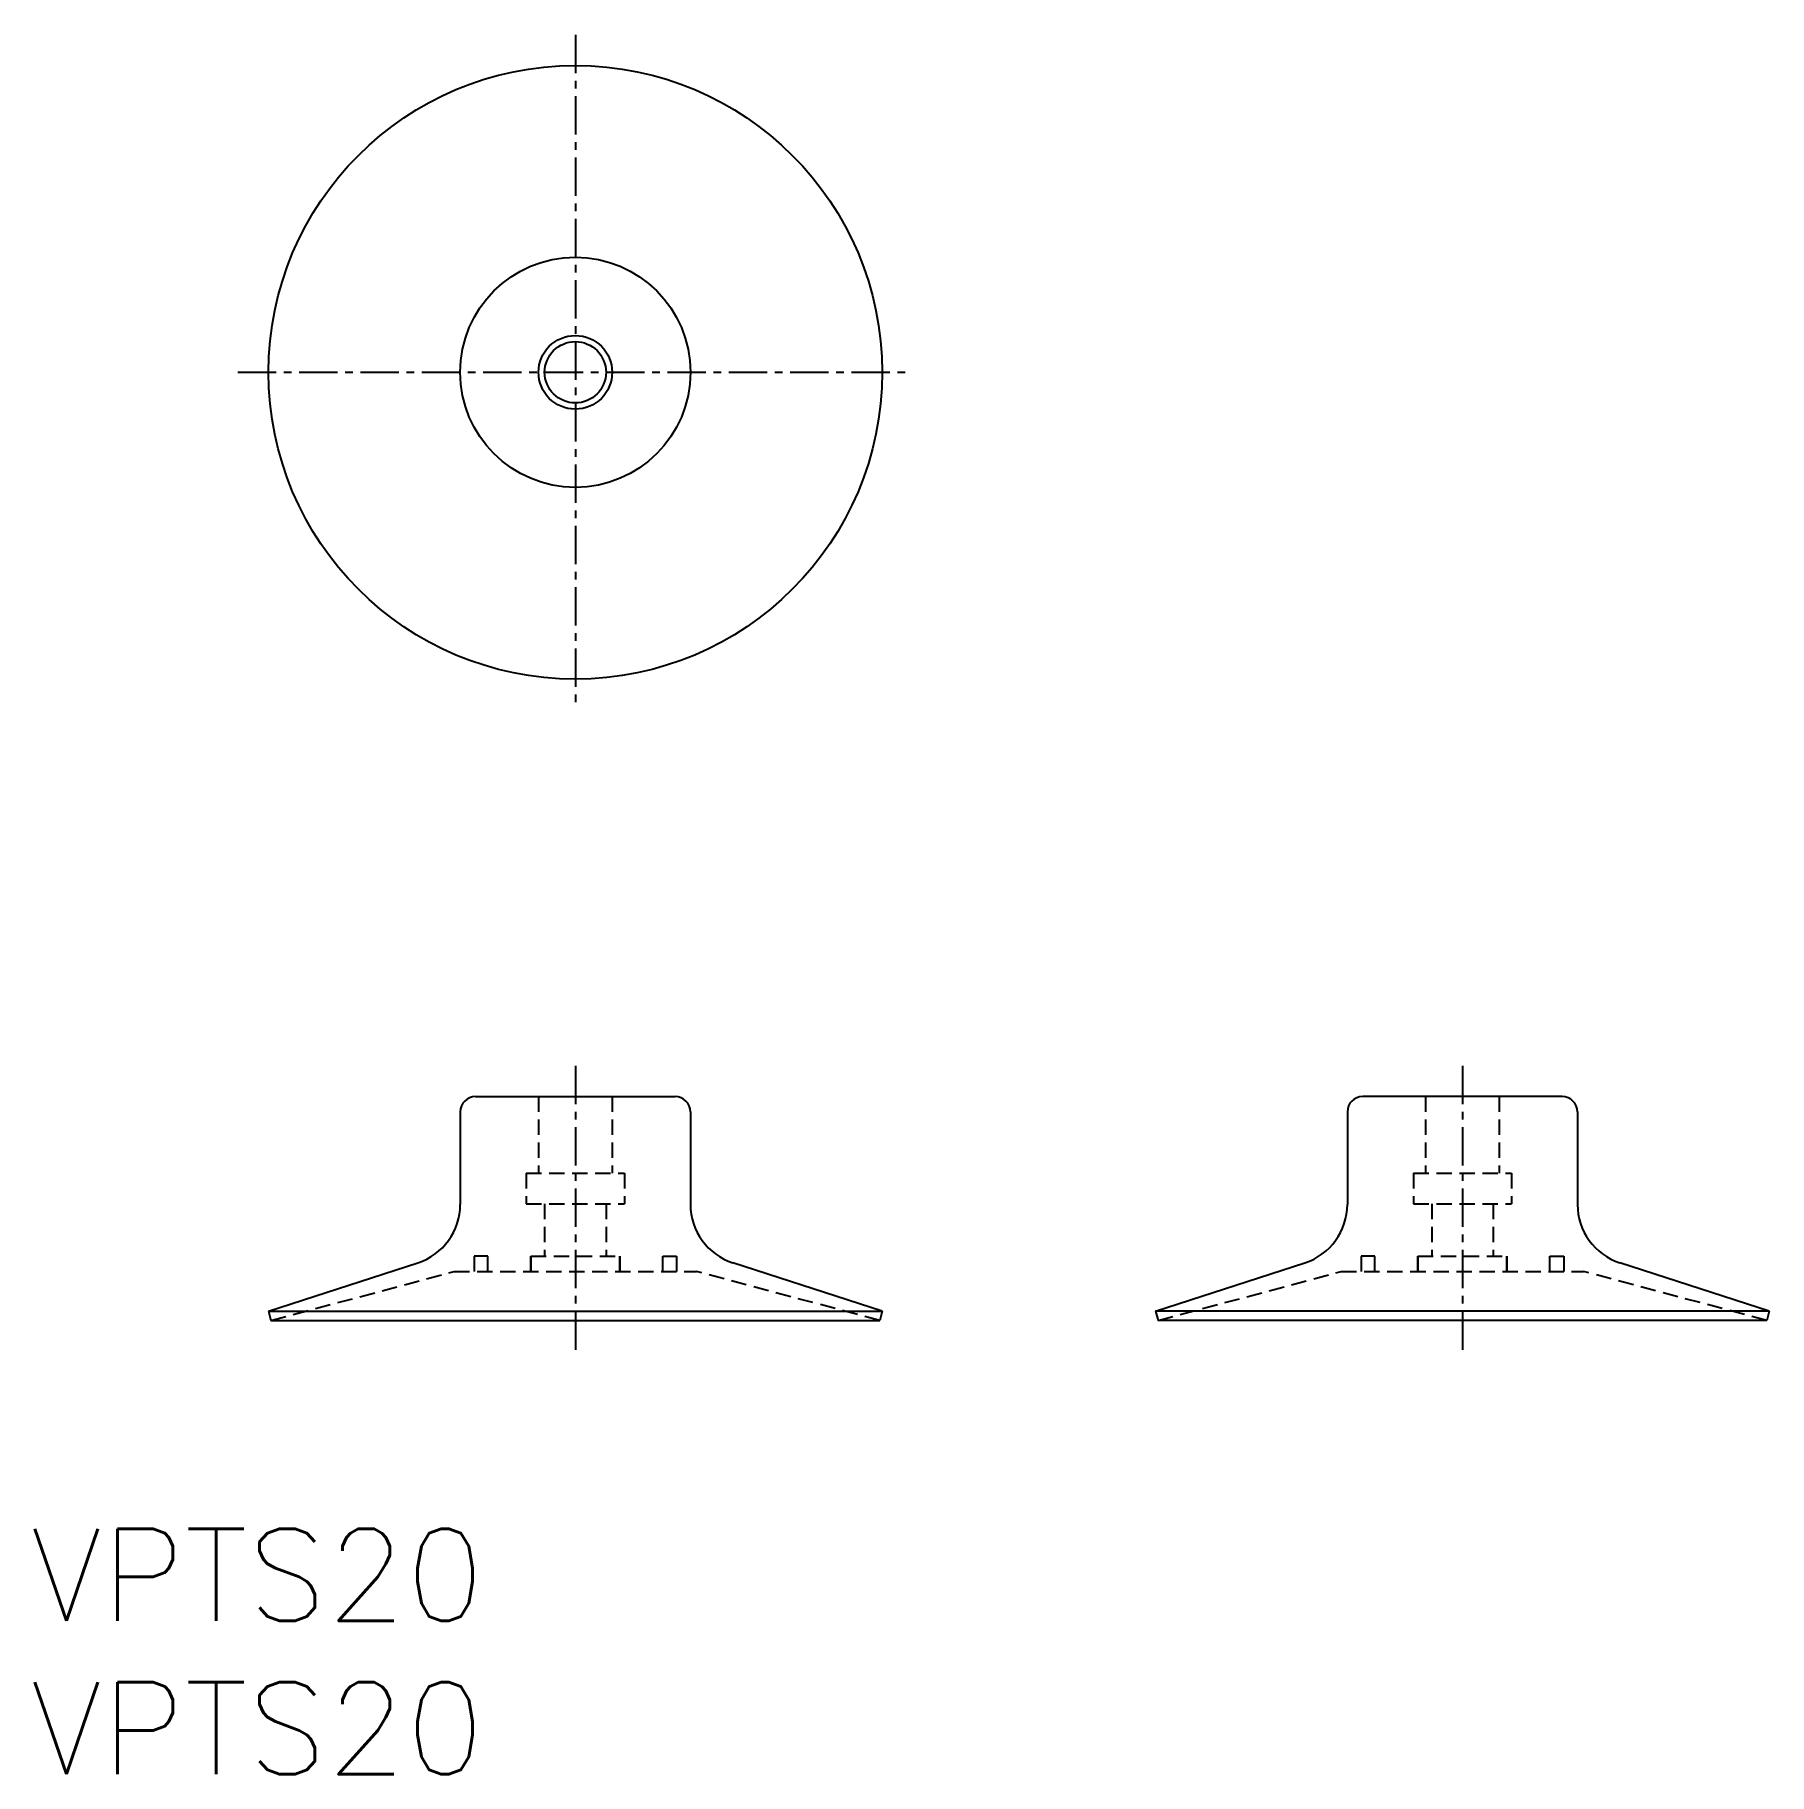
# Model space of a CAD drawing. Extents: x 102.4 to 158.9, y 75.7 to 132.4.
import ezdxf
from ezdxf.enums import TextEntityAlignment as Align

# ---------------------------------------------------------------- set-up
doc = ezdxf.new("R2010")
doc.units = 0
doc.linetypes.add('CENTER', pattern=[2, 1.25, -0.25, 0.25, -0.25])
doc.linetypes.add('DASHED', pattern=[0.75, 0.5, -0.25])
doc.layers.get('0').update_dxf_attribs({"linetype": 'CONTINUOUS'})
doc.layers.add('CENTER', color=1, linetype='CENTER')
doc.styles.get("Standard").update_dxf_attribs({"font": 'txt.shx', "bigfont": 'extfont.shx'})

msp = doc.modelspace()

# ---------------------------------------------------------------- linework, layer by layer
at = {"color": 7, "linetype": 'CONTINUOUS'}
for p, q in [((116.772, 97.783), (123.272, 97.783)), ((152.187, 97.783), (145.687, 97.783)), ((116.272, 97.283), (116.272, 94.267)), ((123.772, 97.283), (123.772, 94.267)), ((145.187, 97.283), (145.187, 94.267)), ((152.687, 97.283), (152.687, 94.267)), ((110.022, 90.783), (114.89, 92.364)), ((130.022, 90.783), (125.154, 92.364)), ((138.937, 90.783), (143.805, 92.364)), ((158.937, 90.783), (154.069, 92.364)), ((110.022, 90.783), (110.102, 90.483)), ((110.022, 90.783), (130.022, 90.783)), ((130.022, 90.783), (129.942, 90.483)), ((158.937, 90.783), (138.937, 90.783)), ((138.937, 90.783), (139.017, 90.483)), ((158.937, 90.783), (158.857, 90.483)), ((110.102, 90.483), (129.942, 90.483)), ((158.857, 90.483), (139.017, 90.483))]:
    msp.add_line(p, q, dxfattribs=at)
at = {"color": 3, "linetype": 'DASHED'}
for p, q in [((118.822, 97.783), (118.822, 95.283)), ((121.222, 97.783), (121.222, 95.283)), ((147.737, 97.783), (147.737, 95.283)), ((150.137, 97.783), (150.137, 95.283)), ((118.422, 95.283), (121.622, 95.283)), ((118.422, 95.283), (118.422, 94.283)), ((121.622, 95.283), (121.622, 94.283)), ((147.337, 95.283), (150.537, 95.283)), ((147.337, 95.283), (147.337, 94.283)), ((150.537, 95.283), (150.537, 94.283)), ((118.422, 94.283), (121.622, 94.283)), ((119.022, 94.283), (119.022, 92.583)), ((121.022, 94.283), (121.022, 92.583)), ((147.337, 94.283), (150.537, 94.283)), ((147.937, 94.283), (147.937, 92.583)), ((149.937, 94.283), (149.937, 92.583)), ((117.172, 92.583), (116.722, 92.583)), ((116.722, 92.583), (116.722, 92.083)), ((117.172, 92.083), (117.172, 92.583)), ((118.572, 92.583), (121.472, 92.583)), ((118.572, 92.583), (118.572, 92.083)), ((118.572, 92.083), (118.572, 92.583)), ((121.472, 92.583), (121.472, 92.083)), ((121.472, 92.083), (121.472, 92.583)), ((122.872, 92.583), (123.322, 92.583)), ((122.872, 92.083), (122.872, 92.583)), ((123.322, 92.583), (123.322, 92.083)), ((146.087, 92.583), (145.637, 92.583)), ((145.637, 92.583), (145.637, 92.083)), ((146.087, 92.083), (146.087, 92.583)), ((147.487, 92.583), (150.387, 92.583)), ((147.487, 92.583), (147.487, 92.083)), ((147.487, 92.083), (147.487, 92.583)), ((150.387, 92.083), (150.387, 92.583)), ((150.387, 92.583), (150.387, 92.083)), ((151.787, 92.083), (151.787, 92.583)), ((151.787, 92.583), (152.237, 92.583)), ((152.237, 92.583), (152.237, 92.083)), ((110.102, 90.483), (116.074, 92.083)), ((116.074, 92.083), (123.97, 92.083)), ((129.942, 90.483), (123.97, 92.083)), ((139.017, 90.483), (144.989, 92.083)), ((144.989, 92.083), (152.885, 92.083)), ((158.857, 90.483), (152.885, 92.083))]:
    msp.add_line(p, q, dxfattribs=at)
at = {"color": 7, "linetype": 'CONTINUOUS'}
for radius in [10, 3.75, 1.2, 1]:
    msp.add_circle((120.022, 121.387), radius, dxfattribs=at)
for centre, radius, start, end in [((116.772, 97.283), 0.5, 90, 180), ((123.272, 97.283), 0.5, 0, 90), ((145.687, 97.283), 0.5, 90, 180), ((152.187, 97.283), 0.5, 0, 90), ((114.272, 94.267), 2, 288, 0), ((125.772, 94.267), 2, 180, 252), ((143.187, 94.267), 2, 288, 0), ((154.687, 94.267), 2, 180, 252)]:
    msp.add_arc(centre, radius, start, end, dxfattribs=at)
at = {"layer": 'CENTER', "color": 1, "linetype": 'CENTER'}
for p, q in [((120.022, 132.387), (120.022, 110.387)), ((109.022, 121.387), (131.022, 121.387)), ((120.022, 98.783), (120.022, 89.483)), ((148.937, 98.783), (148.937, 89.483))]:
    msp.add_line(p, q, dxfattribs=at)

# ---------------------------------------------------------------- texts
at = {"color": 7, "linetype": 'CONTINUOUS'}
for p in [(102.274, 82.196), (102.274, 77.196)]:
    msp.add_text('VPTS20', height=3, dxfattribs=at).set_placement(p, align=Align.MIDDLE_LEFT)

doc.saveas('drawing.dxf')
